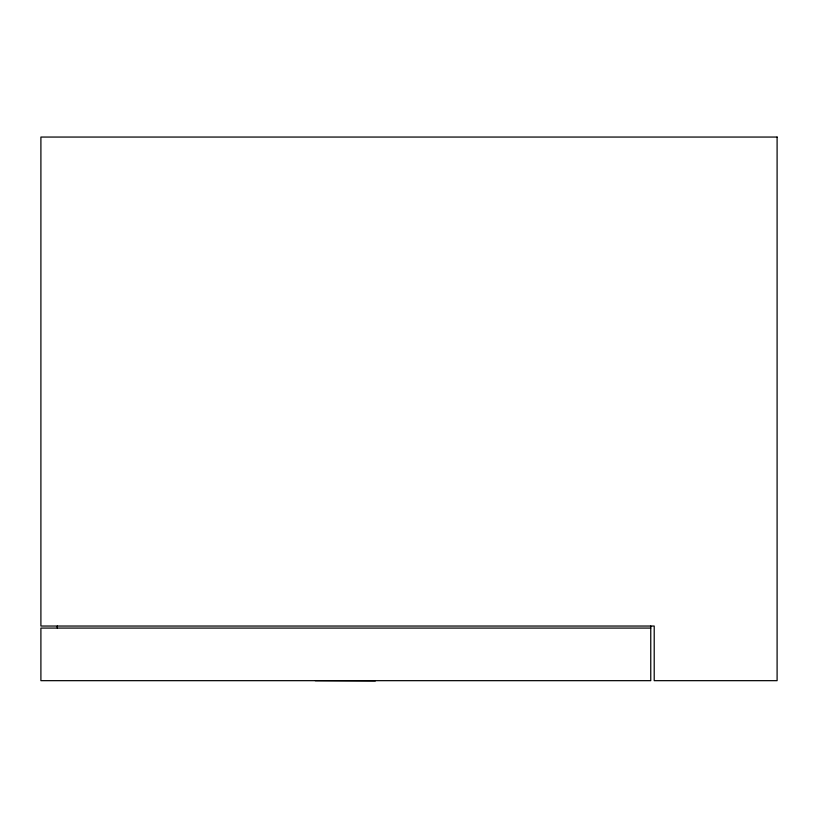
<?xml version="1.0" encoding="UTF-8"?>
<svg xmlns="http://www.w3.org/2000/svg" width="818" height="818" viewBox="0 0 818 818"><rect width="100%" height="100%" fill="white"/><g stroke="black" fill="none" stroke-linecap="round" stroke-linejoin="round"><path stroke-width="1.23" d="M650.76 628.081L40.9 628.081L40.9 680.668L650.76 680.668L650.76 626.036M315.247 680.668L375.339 680.944M57.291 626.036L57.291 628.081M777.1 137.056L40.9 137.056L40.9 626.036L654.206 626.036L654.206 680.668L777.1 680.668L777.1 137.056"/></g></svg>
